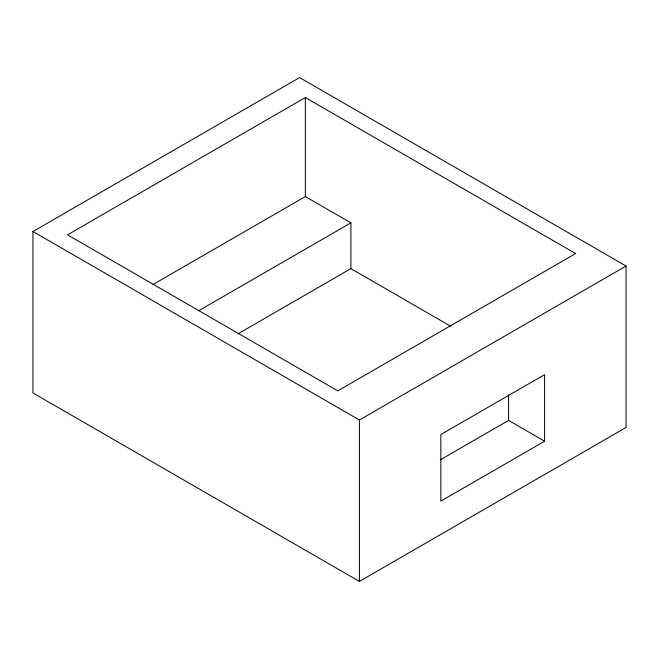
<?xml version="1.0" encoding="UTF-8"?>
<svg xmlns="http://www.w3.org/2000/svg" width="659" height="659" viewBox="0 0 659 659"><rect width="100%" height="100%" fill="white"/><g stroke="black" fill="none" stroke-linecap="round" stroke-linejoin="round"><path stroke-width="0.99" d="M32.95 231.515L299.59 77.573L626.05 266.047L626.05 427.485L359.41 581.427L32.95 392.953L32.95 231.515L359.41 419.997L626.05 266.047M305.356 97.54L67.539 234.843L337.787 390.869L575.604 253.567L305.356 97.54L305.356 196.563L153.045 284.499M198.59 310.793L350.901 222.866L350.901 268.633L237.784 333.94M440.286 459.842L508.583 420.409L544.614 441.217L544.614 374.642L440.838 434.553L440.838 501.128L544.614 441.217M305.356 196.563L350.901 222.866M350.901 268.633L450.772 326.287M508.583 394.807L508.583 420.409M359.41 419.997L359.41 581.427"/></g></svg>
